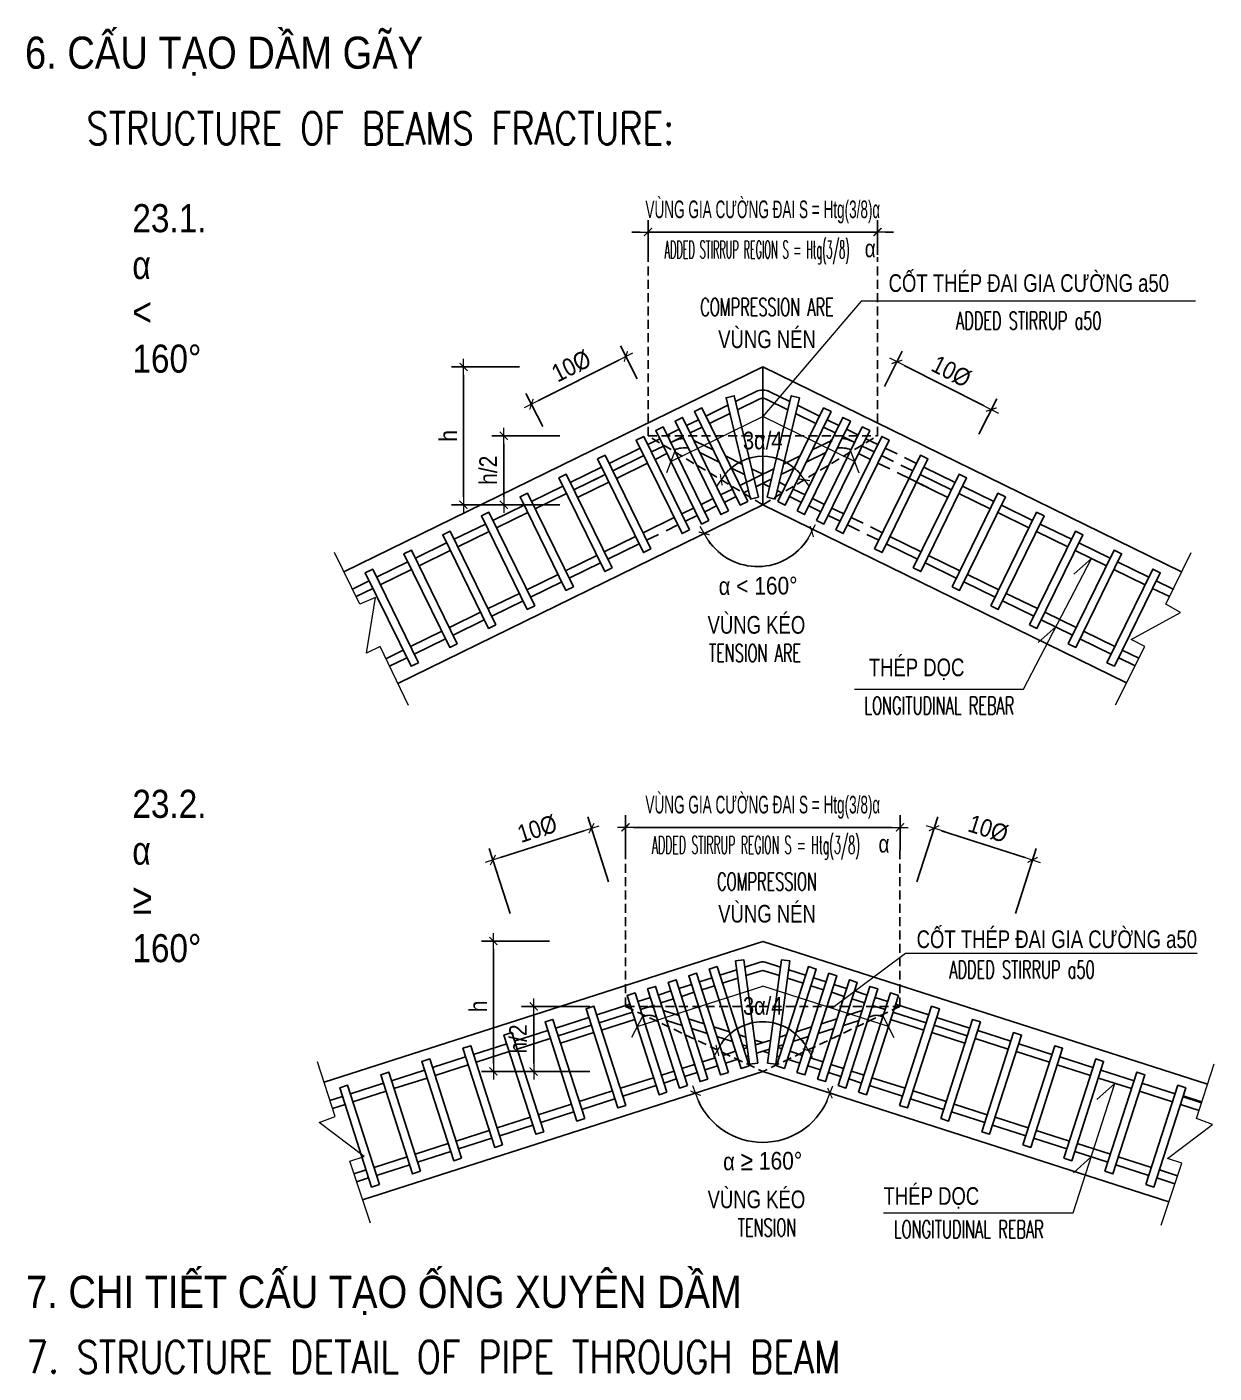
# Model space of a CAD drawing. Header units: millimetres. Extents: x 408913 to 1237273, y -191467 to -86666.
# Drawn here: x 682887 to 697681, y -164599 to -147820 of the extents above; entities that cross this region are included whole.
import ezdxf
from ezdxf.enums import TextEntityAlignment as Align

# ---------------------------------------------------------------- set-up
doc = ezdxf.new("R2010")
doc.units = ezdxf.units.MM
doc.header["$LTSCALE"] = 35
doc.header["$PDMODE"] = 3
doc.linetypes.add('CENTER', pattern=[2, 1.25, -0.25, 0.25, -0.25])
doc.linetypes.add('HIDDEN', pattern=[9.525, 6.35, -3.175])
for name, color, linetype, lineweight in [('02DIM', 1, 'Continuous', 18), ('03BORDER', 3, 'Continuous', 25), ('05STEEL', 2, 'Continuous', 40), ('14PATH', 1, 'Continuous', 15), ('NDC_S_DIM', 1, 'Continuous', 9), ('NDC_S_ENG TEXT', 2, 'Continuous', 9), ('NDC_S_VN TEXT', 7, 'Continuous', 9)]:
    doc.layers.add(name, color=color, linetype=linetype, lineweight=lineweight)
for name, color, linetype in [('CEN', 1, 'CENTER'), ('DIM', 1, 'Continuous'), ('STEEL', 4, 'Continuous')]:
    doc.layers.add(name, color=color, linetype=linetype)
doc.styles.add('MtXpl_Symbol', font='symbol.ttf', dxfattribs={"width": 0.8})
doc.styles.add('NDC_ARIAL', font='arial.ttf', dxfattribs={"width": 0.85})
doc.styles.add('NDC_ROMANS', font='romans.shx', dxfattribs={"width": 0.8})
doc.dimstyles.new('NDC_1-100', dxfattribs={"dimscale": 100, "dimtxt": 2.2, "dimasz": 1, "dimexe": 1.5, "dimexo": 2, "dimgap": 0.8, "dimtad": 1, "dimdec": 0, "dimdsep": 46, "dimtxsty": 'NDC_ARIAL', "dimblk": 'DIMMARK', "dimcen": 49999.938995, "dimdle": 1.5, "dimclrd": 1, "dimclre": 1, "dimclrt": 3, "dimadec": 0, "dimazin": 0, "dimtfac": 1, "dimtdec": 0, "dimtix": 1, "dimtmove": 2, "dimatfit": 3, "dimfxl": 1, "dimarcsym": 0})

# ---------------------------------------------------------------- blocks, each defined once
blk = doc.blocks.new('DIMMARK')
at = {"layer": 'NDC_S_DIM', "color": 1}
blk.add_line((-1.5, 0), (1, 0), dxfattribs=at)
at = {"layer": 'NDC_S_DIM', "color": 2, "const_width": 0.15}
blk.add_lwpolyline([(-0.5, -0.5), (0.5, 0.5)], dxfattribs=at)
blk = doc.blocks.new('*D298')
at = {"layer": 'DEFPOINTS', "color": 0, "ltscale": 30, "transparency": 16777216}
for p in [(692056, -160845, 0), (692056, -160845, 0), (690428, -161362, 0), (693596, -161334, 0), (692416, -161647, 0)]:
    blk.add_point(p, dxfattribs=at)
at = {"layer": 'DIM', "color": 1, "lineweight": -2, "ltscale": 30, "transparency": 16777216}
blk.add_arc((692056, -160845, 0), 879, 204.1478, 335.863, dxfattribs=at)
at = {"layer": 'DIM', "color": 1, "lineweight": -2, "ltscale": 30, "transparency": 16777216, "xscale": 100, "yscale": 100, "zscale": 100}
for p, rotation in [((691219, -161111, 0), 110.8870210166697), ((692894, -161111, 0), 69.12373175516613)]:
    blk.add_blockref('DIMMARK', p, dxfattribs=dict(at, rotation=rotation))
at = {"layer": 'DIM', "color": 3, "ltscale": 30, "transparency": 16777216, "insert": (692056, -161954, 0), "char_height": 220, "attachment_point": 5, "rotation": 0.0032, "style": 'NDC_ARIAL'}
blk.add_mtext('{\\fSymbol|b0|i0|c2|p18;a} {\\H1.083x;≥\\A1;\\H0.9234x; 160%%D}', dxfattribs=at)
blk = doc.blocks.new('*D299')
at = {"layer": 'DEFPOINTS', "color": 0, "ltscale": 30, "transparency": 16777216}
for p in [(691992, -153807, 0), (691992, -153807, 0), (692277, -154491, 0), (693497, -154481, 0), (690428, -154573, 0)]:
    blk.add_point(p, dxfattribs=at)
at = {"layer": 'DIM', "color": 1, "lineweight": -2, "ltscale": 30, "transparency": 16777216}
blk.add_arc((691992, -153807, 0), 740, 213.8366, 328.1334, dxfattribs=at)
at = {"layer": 'DIM', "color": 1, "lineweight": -2, "ltscale": 30, "transparency": 16777216, "xscale": 100, "yscale": 100, "zscale": 100}
for p, rotation in [((691327, -154133, 0), 119.9634837107207), ((692668, -154110, 0), 62.00650211245343)]:
    blk.add_blockref('DIMMARK', p, dxfattribs=dict(at, rotation=rotation))
at = {"layer": 'DIM', "color": 3, "ltscale": 30, "transparency": 16777216, "insert": (691999, -154788, 0), "char_height": 220, "attachment_point": 5, "rotation": 0.441, "style": 'NDC_ARIAL'}
blk.add_mtext('{\\fSymbol|b0|i0|c2|p18;a} < 160%%D', dxfattribs=at)
blk = doc.blocks.new('*D325')
at = {"layer": 'DEFPOINTS', "color": 0, "ltscale": 30, "transparency": 16777216}
for p in [(689174, -152523, 0), (690581, -152385, 0), (689405, -152980, 0)]:
    blk.add_point(p, dxfattribs=at)
at = {"layer": 'DIM', "color": 1, "lineweight": -2, "ltscale": 30, "transparency": 16777216}
for p, q in [((690491, -152207, 0), (690283, -151794, 0)), ((690261, -151973, 0), (689263, -152478, 0)), ((689315, -152802, 0), (689106, -152389, 0))]:
    blk.add_line(p, q, dxfattribs=at)
at = {"layer": 'DIM', "color": 1, "lineweight": -2, "ltscale": 30, "transparency": 16777216, "xscale": 100, "yscale": 100, "zscale": 100}
for p, rotation in [((690350, -151928, 0), 26.82069354884324), ((689174, -152523, 0), 206.8206935488432)]:
    blk.add_blockref('DIMMARK', p, dxfattribs=dict(at, rotation=rotation))
at = {"layer": 'DIM', "color": 3, "ltscale": 30, "transparency": 16777216, "insert": (689672, -152049, 0), "char_height": 220, "attachment_point": 5, "rotation": 26.8207, "style": 'NDC_ARIAL'}
blk.add_mtext('10%%C', dxfattribs=at)
blk = doc.blocks.new('*D326')
at = {"layer": 'DEFPOINTS', "color": 0, "ltscale": 30, "transparency": 16777216}
for p in [(693483, -152482, 0), (694905, -152590, 0), (694659, -153077, 0)]:
    blk.add_point(p, dxfattribs=at)
at = {"layer": 'DIM', "color": 1, "lineweight": -2, "ltscale": 30, "transparency": 16777216}
for p, q in [((693573, -152304, 0), (693796, -151862, 0)), ((693818, -152041, 0), (694816, -152545, 0)), ((694749, -152898, 0), (694973, -152456, 0))]:
    blk.add_line(p, q, dxfattribs=at)
at = {"layer": 'DIM', "color": 1, "lineweight": -2, "ltscale": 30, "transparency": 16777216, "xscale": 100, "yscale": 100, "zscale": 100}
for p, rotation in [((693729, -151995, 0), 153.1793064511568), ((694905, -152590, 0), 333.1793064511568)]:
    blk.add_blockref('DIMMARK', p, dxfattribs=dict(at, rotation=rotation))
at = {"layer": 'DIM', "color": 3, "ltscale": 30, "transparency": 16777216, "insert": (694406, -152116, 0), "char_height": 220, "attachment_point": 5, "rotation": 333.1793, "style": 'NDC_ARIAL'}
blk.add_mtext('10%%C', dxfattribs=at)
blk = doc.blocks.new('*D327')
at = {"layer": 'DEFPOINTS', "color": 0, "ltscale": 30, "transparency": 16777216}
for p in [(693767, -157797), (690346, -158283, 0), (693767, -158283, 0)]:
    blk.add_point(p, dxfattribs=at)
at = {"layer": 'DIM', "color": 1, "lineweight": -2, "ltscale": 30, "transparency": 16777216}
for p, q in [((690346, -158083), (690346, -157647)), ((693767, -158083), (693767, -157647)), ((690446, -157797), (693667, -157797))]:
    blk.add_line(p, q, dxfattribs=at)
at = {"layer": 'DIM', "color": 1, "lineweight": -2, "ltscale": 30, "transparency": 16777216, "xscale": 100, "yscale": 100, "zscale": 100, "rotation": 180}
blk.add_blockref('DIMMARK', (690346, -157797), dxfattribs=at)
at = {"layer": 'DIM', "color": 1, "lineweight": -2, "ltscale": 30, "transparency": 16777216, "xscale": 100, "yscale": 100, "zscale": 100}
blk.add_blockref('DIMMARK', (693767, -157797), dxfattribs=at)
at = {"layer": 'DIM', "color": 3, "ltscale": 30, "transparency": 16777216, "insert": (692056, -157547), "char_height": 220, "attachment_point": 5, "style": 'NDC_ARIAL'}
blk.add_mtext('{\\W0.55;VÙNG GIA CƯỜNG ĐAI S = Htg(3/8)\\fSymbol|b0|i0|c2|p18;a}', dxfattribs=at)
blk = doc.blocks.new('*D328')
at = {"layer": 'DEFPOINTS', "color": 0, "ltscale": 30, "transparency": 16777216}
for p in [(689202, -160029), (690369, -160029, 0), (690369, -160841, 0)]:
    blk.add_point(p, dxfattribs=at)
at = {"layer": 'NDC_S_DIM', "color": 1, "lineweight": -2, "ltscale": 30, "transparency": 16777216}
for p, q in [((689902, -160029), (689052, -160029)), ((689202, -160741), (689202, -160129)), ((689902, -160841), (689052, -160841))]:
    blk.add_line(p, q, dxfattribs=at)
at = {"layer": 'NDC_S_DIM', "color": 1, "lineweight": -2, "ltscale": 30, "transparency": 16777216, "xscale": 100, "yscale": 100, "zscale": 100}
for p, rotation in [((689202, -160029), 90), ((689202, -160841), 270)]:
    blk.add_blockref('DIMMARK', p, dxfattribs=dict(at, rotation=rotation))
at = {"layer": 'NDC_S_DIM', "color": 3, "ltscale": 30, "transparency": 16777216, "insert": (689008, -160435), "char_height": 220, "attachment_point": 5, "rotation": 90, "style": 'NDC_ARIAL'}
blk.add_mtext('h/2', dxfattribs=at)
blk = doc.blocks.new('*D329')
at = {"layer": 'DEFPOINTS', "color": 0, "ltscale": 30, "transparency": 16777216}
for p in [(689720, -159216), (688700, -160841), (689720, -160841)]:
    blk.add_point(p, dxfattribs=at)
at = {"layer": 'NDC_S_DIM', "color": 1, "lineweight": -2, "ltscale": 30, "transparency": 16777216}
for p, q in [((689400, -159216), (688550, -159216)), ((688700, -159316), (688700, -160741)), ((689400, -160841), (688550, -160841))]:
    blk.add_line(p, q, dxfattribs=at)
at = {"layer": 'NDC_S_DIM', "color": 1, "lineweight": -2, "ltscale": 30, "transparency": 16777216, "xscale": 100, "yscale": 100, "zscale": 100}
for p, rotation in [((688700, -159216), 90), ((688700, -160841), 270)]:
    blk.add_blockref('DIMMARK', p, dxfattribs=dict(at, rotation=rotation))
at = {"layer": 'NDC_S_DIM', "color": 3, "ltscale": 30, "transparency": 16777216, "insert": (688510, -160029), "char_height": 220, "attachment_point": 5, "rotation": 90, "style": 'NDC_ARIAL'}
blk.add_mtext('h', dxfattribs=at)
blk = doc.blocks.new('*D330')
at = {"layer": 'DEFPOINTS', "color": 0, "ltscale": 30, "transparency": 16777216}
for p in [(690326, -160025, 0), (693773, -160032, 0), (692286, -160263), (692056, -160845, 0), (692056, -160845, 0)]:
    blk.add_point(p, dxfattribs=at)
at = {"layer": 'NDC_S_DIM', "color": 1, "lineweight": -2, "ltscale": 30, "transparency": 16777216}
blk.add_arc((692056, -160845), 625, 34.5147, 145.4853, dxfattribs=at)
at = {"layer": 'NDC_S_DIM', "color": 1, "lineweight": -2, "ltscale": 30, "transparency": 16777216, "xscale": 100, "yscale": 100, "zscale": 100}
for p, rotation in [((691491, -160577), 240.0705797982757), ((692622, -160577), 299.9294202017268)]:
    blk.add_blockref('DIMMARK', p, dxfattribs=dict(at, rotation=rotation))
at = {"layer": 'NDC_S_DIM', "color": 3, "ltscale": 30, "transparency": 16777216, "insert": (692056, -160024), "char_height": 220, "attachment_point": 5, "style": 'NDC_ARIAL'}
blk.add_mtext('{\\fSymbol|b0|i0|c2|p18;3a/4}', dxfattribs=at)
blk = doc.blocks.new('*D331')
at = {"layer": 'DEFPOINTS', "color": 0, "ltscale": 30, "transparency": 16777216}
for p in [(689922, -157808), (690637, -160034, 0), (689409, -160428, 0)]:
    blk.add_point(p, dxfattribs=at)
at = {"layer": 'NDC_S_DIM', "color": 1, "lineweight": -2, "ltscale": 30, "transparency": 16777216}
for p, q in [((690136, -158475), (689876, -157666)), ((688789, -158172), (689827, -157839)), ((688908, -158869), (688648, -158060))]:
    blk.add_line(p, q, dxfattribs=at)
at = {"layer": 'NDC_S_DIM', "color": 1, "lineweight": -2, "ltscale": 30, "transparency": 16777216, "xscale": 100, "yscale": 100, "zscale": 100}
for p, rotation in [((689922, -157808), 17.81142139904041), ((688694, -158203), 197.8114213990404)]:
    blk.add_blockref('DIMMARK', p, dxfattribs=dict(at, rotation=rotation))
at = {"layer": 'NDC_S_DIM', "color": 3, "ltscale": 30, "transparency": 16777216, "insert": (689247, -157817), "char_height": 220, "attachment_point": 5, "rotation": 17.8114, "style": 'NDC_ARIAL'}
blk.add_mtext('10%%C', dxfattribs=at)
blk = doc.blocks.new('*D332')
at = {"layer": 'DEFPOINTS', "color": 0, "ltscale": 30, "transparency": 16777216}
for p in [(694191, -157808), (693476, -160034, 0), (694704, -160428, 0)]:
    blk.add_point(p, dxfattribs=at)
at = {"layer": 'NDC_S_DIM', "color": 1, "lineweight": -2, "ltscale": 30, "transparency": 16777216}
for p, q in [((693977, -158475), (694237, -157666)), ((695323, -158172), (694286, -157839)), ((695205, -158869), (695465, -158060))]:
    blk.add_line(p, q, dxfattribs=at)
at = {"layer": 'NDC_S_DIM', "color": 1, "lineweight": -2, "ltscale": 30, "transparency": 16777216, "xscale": 100, "yscale": 100, "zscale": 100}
for p, rotation in [((694191, -157808), 162.1885786009532), ((695419, -158203), 342.1885786009533)]:
    blk.add_blockref('DIMMARK', p, dxfattribs=dict(at, rotation=rotation))
at = {"layer": 'NDC_S_DIM', "color": 3, "ltscale": 30, "transparency": 16777216, "insert": (694866, -157817), "char_height": 220, "attachment_point": 5, "rotation": 342.1886, "style": 'NDC_ARIAL'}
blk.add_mtext('10%%C', dxfattribs=at)
blk = doc.blocks.new('*D333')
at = {"layer": 'DEFPOINTS', "color": 0, "ltscale": 30, "transparency": 16777216}
for p in [(693486, -150377), (690627, -150863), (693486, -150863)]:
    blk.add_point(p, dxfattribs=at)
at = {"layer": 'DIM', "color": 1, "lineweight": -2, "ltscale": 30, "transparency": 16777216}
for p, q in [((690627, -150663), (690627, -150227)), ((693486, -150663), (693486, -150227)), ((690527, -150377), (690427, -150377)), ((690627, -150377), (693486, -150377)), ((693586, -150377), (693686, -150377))]:
    blk.add_line(p, q, dxfattribs=at)
at = {"layer": 'DIM', "color": 1, "lineweight": -2, "ltscale": 30, "transparency": 16777216, "xscale": 100, "yscale": 100, "zscale": 100}
blk.add_blockref('DIMMARK', (690627, -150377), dxfattribs=at)
at = {"layer": 'DIM', "color": 1, "lineweight": -2, "ltscale": 30, "transparency": 16777216, "xscale": 100, "yscale": 100, "zscale": 100, "rotation": 180}
blk.add_blockref('DIMMARK', (693486, -150377), dxfattribs=at)
at = {"layer": 'DIM', "color": 3, "ltscale": 30, "transparency": 16777216, "insert": (692056, -150127), "char_height": 220, "attachment_point": 5, "style": 'NDC_ARIAL'}
blk.add_mtext('{\\W0.55;VÙNG GIA CƯỜNG ĐAI S = Htg(3/8)\\fSymbol|b0|i0|c2|p18;a}', dxfattribs=at)
blk = doc.blocks.new('*D334')
at = {"layer": 'DEFPOINTS', "color": 0, "ltscale": 30, "transparency": 16777216}
for p in [(690627, -152917, 0), (693486, -152917, 0), (692260, -153207), (692056, -153776, 0), (692056, -153776, 0)]:
    blk.add_point(p, dxfattribs=at)
at = {"layer": 'NDC_S_DIM', "color": 1, "lineweight": -2, "ltscale": 30, "transparency": 16777216}
blk.add_arc((692056, -153776), 604, 40.5008, 139.4992, dxfattribs=at)
at = {"layer": 'NDC_S_DIM', "color": 1, "lineweight": -2, "ltscale": 30, "transparency": 16777216, "xscale": 100, "yscale": 100, "zscale": 100}
for p, rotation in [((691539, -153465), 234.2509162399496), ((692574, -153465), 305.749083760042)]:
    blk.add_blockref('DIMMARK', p, dxfattribs=dict(at, rotation=rotation))
at = {"layer": 'NDC_S_DIM', "color": 3, "ltscale": 30, "transparency": 16777216, "insert": (692056, -152977), "char_height": 220, "attachment_point": 5, "style": 'NDC_ARIAL'}
blk.add_mtext('{\\fSymbol|b0|i0|c2|p18;3a/4}', dxfattribs=at)
blk = doc.blocks.new('*D300')
at = {"layer": 'DEFPOINTS', "color": 0, "ltscale": 30, "transparency": 16777216}
for p in [(688829, -152917), (689996, -152917, 0), (692056, -153776, 0)]:
    blk.add_point(p, dxfattribs=at)
at = {"layer": 'NDC_S_DIM', "color": 1, "lineweight": -2, "ltscale": 30, "transparency": 16777216}
for p, q in [((689529, -152917), (688679, -152917)), ((688829, -153676), (688829, -153017)), ((689529, -153776), (688679, -153776))]:
    blk.add_line(p, q, dxfattribs=at)
at = {"layer": 'NDC_S_DIM', "color": 1, "lineweight": -2, "ltscale": 30, "transparency": 16777216, "xscale": 100, "yscale": 100, "zscale": 100}
for p, rotation in [((688829, -152917), 90), ((688829, -153776), 270)]:
    blk.add_blockref('DIMMARK', p, dxfattribs=dict(at, rotation=rotation))
at = {"layer": 'NDC_S_DIM', "color": 3, "ltscale": 30, "transparency": 16777216, "insert": (688636, -153346), "char_height": 220, "attachment_point": 5, "rotation": 90, "style": 'NDC_ARIAL'}
blk.add_mtext('h/2', dxfattribs=at)
blk = doc.blocks.new('*D301')
at = {"layer": 'DEFPOINTS', "color": 0, "ltscale": 30, "transparency": 16777216}
for p in [(692056, -152058, 0), (688327, -153776), (689529, -153776)]:
    blk.add_point(p, dxfattribs=at)
at = {"layer": 'NDC_S_DIM', "color": 1, "lineweight": -2, "ltscale": 30, "transparency": 16777216}
for p, q in [((689027, -152058), (688177, -152058)), ((688327, -152158), (688327, -153676)), ((689027, -153776), (688177, -153776))]:
    blk.add_line(p, q, dxfattribs=at)
at = {"layer": 'NDC_S_DIM', "color": 1, "lineweight": -2, "ltscale": 30, "transparency": 16777216, "xscale": 100, "yscale": 100, "zscale": 100}
for p, rotation in [((688327, -152058), 90), ((688327, -153776), 270)]:
    blk.add_blockref('DIMMARK', p, dxfattribs=dict(at, rotation=rotation))
at = {"layer": 'NDC_S_DIM', "color": 3, "ltscale": 30, "transparency": 16777216, "insert": (688137, -152917), "char_height": 220, "attachment_point": 5, "rotation": 90, "style": 'NDC_ARIAL'}
blk.add_mtext('h', dxfattribs=at)

msp = doc.modelspace()

# ---------------------------------------------------------------- linework, layer by layer
at = {"layer": '02DIM', "elevation": 0}
for points in [[(687640.2, -156280.2), (687288.7, -155544.5), (687117.7, -155626.2), (687228.7, -154932.3), (687034, -155015.7), (686719.2, -154372.9)], [(696451.5, -156269.9), (696817.2, -155541.2), (696647.8, -155456.2), (697264, -155118.4), (697078.8, -155015.7), (697393.5, -154372.9)], [(687166.2, -162732.7), (686909.3, -161959), (687089.2, -161899.2), (686528.1, -161476.2), (686726.1, -161401.2), (686507.2, -160719.9)], [(697021.9, -162756.9), (697278.8, -161983.2), (697098.9, -161923.4), (697660, -161500.4), (697462, -161425.4), (697680.9, -160744.1)]]:
    msp.add_lwpolyline(points, dxfattribs=at)
at = {"layer": '03BORDER'}
for p, q in [((686837.2, -154613.8, 0), (692056.4, -152058.1, 0)), ((697275.6, -154613.8, 0), (692056.4, -152058.1, 0)), ((687507.8, -156003.1, 0), (692056.4, -153775.7, 0)), ((696589.3, -155995.4, 0), (692056.4, -153775.7, 0)), ((686589.3, -160975.3, 0), (692056.4, -159218.8, 0)), ((697598.8, -160999.5, 0), (692056.4, -159218.8, 0)), ((687069.5, -162441.3, 0), (692056.4, -160839, 0)), ((697118.6, -162465.5, 0), (692056.4, -160839, 0))]:
    msp.add_line(p, q, dxfattribs=at)
at = {"layer": '05STEEL'}
msp.add_line((697525.9, -161226.4, 0), (697293.7, -161151.8, 0), dxfattribs=at)
msp.add_arc((693032.8, -153253.6, 0), 302.4, 112.90073, 116.09033, dxfattribs=at)
at = {"layer": '14PATH'}
for p, q in [((690910.2, -153236.9, 0), (692056.4, -152675.6, 0)), ((693201.6, -153236.4, 0), (692056.4, -152675.6, 0)), ((690964.5, -153094.2, 0), (690856.9, -153376.8, 0)), ((693147.8, -153095.1, 0), (693255.4, -153377.7, 0)), ((695304.6, -156074, 0), (696153.9, -154445.2, 0)), ((690490.9, -160281.3), (692056.4, -159778.3, 0)), ((693621.9, -160281.3), (692056.4, -159778.3, 0)), ((690560.4, -160147), (690421.4, -160415.6)), ((693552.4, -160147), (693691.4, -160415.6)), ((695926.8, -162601.7, 0), (696445.3, -160987.9, 0))]:
    msp.add_line(p, q, dxfattribs=at)
at = {"layer": '14PATH', "linetype": 'ByBlock'}
for p, q in [((696156.4, -154440.5, 0), (695933, -154640.5, 0)), ((695711.3, -155294.1, 0), (695487.9, -155494.1, 0)), ((693200.6, -156074, 0), (695304.6, -156074, 0)), ((696445.3, -160987.9, 0), (696221.9, -161187.9, 0)), ((696150.9, -161904.1, 0), (695927.5, -162104.1, 0)), ((693560.6, -162601.7, 0), (695926.8, -162601.7, 0))]:
    msp.add_line(p, q, dxfattribs=at)
at = {"layer": '14PATH', "linetype": 'ByBlock', "elevation": 0}
for points in [[(697451, -151238.1), (693284.6, -151238.1), (692056.4, -152675.6)], [(697469, -159369.1), (693835.6, -159369.1), (692919.3, -160055.5)]]:
    msp.add_lwpolyline(points, dxfattribs=at)
at = {"layer": 'CEN', "linetype": 'HIDDEN', "ltscale": 0.5}
for p, q in [((690626.9, -152916.9, 0), (690626.9, -150666.9, 0)), ((693485.9, -152916.9, 0), (693485.9, -150691.4, 0)), ((692056.4, -153775.7, 0), (690626.9, -152916.9, 0)), ((690626.9, -152916.9, 0), (693485.9, -152916.9, 0)), ((692056.4, -153775.7, 0), (693485.9, -152916.9, 0)), ((690345.9, -160028.9), (690345.9, -158087, 0)), ((693766.8, -160028.9), (693766.8, -158087, 0)), ((690345.9, -160028.9, 0), (692056.4, -160839, 0)), ((690345.9, -160028.9), (693766.8, -160028.9)), ((693766.8, -160028.9, 0), (692056.4, -160839, 0))]:
    msp.add_line(p, q, dxfattribs=at)
at = {"layer": 'DEFPOINTS', "ltscale": 30}
msp.add_line((692056.4, -152058.1, 0), (692056.4, -153775.7, 0), dxfattribs=at)
at = {"layer": 'STEEL'}
for p, q in [((691717.8, -152489.3, 0), (691967.7, -152366.9, 0)), ((691742.5, -152592.5, 0), (692012.4, -152460.3, 0)), ((692370.3, -152592.5, 0), (692100.4, -152460.3, 0)), ((692394.9, -152489.3, 0), (692145.1, -152367, 0)), ((691347.7, -152670.6, 0), (691622.6, -152535.9, 0)), ((691393.2, -152763.5, 0), (691647.3, -152639.1, 0)), ((692719.6, -152763.5, 0), (692465.5, -152639.1, 0)), ((692765.1, -152670.6, 0), (692490.2, -152535.9, 0)), ((690865, -152906.9, 0), (691013.4, -152834.2, 0)), ((691106.4, -152788.7, 0), (691254.8, -152716.1, 0)), ((691151.9, -152881.7, 0), (691300.3, -152809, 0)), ((692960.9, -152881.7, 0), (692812.5, -152809, 0)), ((693006.4, -152788.7, 0), (692858, -152716.1, 0)), ((693247.7, -152906.9, 0), (693099.3, -152834.2, 0)), ((690623.7, -153025.1, 0), (690772.1, -152952.4, 0)), ((690910.5, -152999.9, 0), (691058.9, -152927.2, 0)), ((690910.5, -152999.9, 0), (690946.9, -152982, 0)), ((691439.3, -153092.9, 0), (691212.9, -152982, 0)), ((692673.5, -153092.9, 0), (692915.5, -152974.4, 0)), ((693202.2, -152999.9, 0), (693053.8, -152927.2, 0)), ((693489.1, -153025.1, 0), (693340.7, -152952.4, 0)), ((690141, -153261.5, 0), (690530.8, -153070.6, 0)), ((690186.5, -153354.4, 0), (690576.3, -153163.5, 0)), ((690669.2, -153118, 0), (690817.6, -153045.4, 0)), ((690669.2, -153118, 0), (690817.6, -153045.4, 0)), ((690714.7, -153211, 0), (690863.1, -153138.3, 0)), ((691513.5, -153244.4, 0), (691271.5, -153125.9, 0)), ((691797.7, -153268.4, 0), (691590.9, -153167.1, 0)), ((692315.1, -153268.4, 0), (692521.9, -153167.1, 0)), ((692599.3, -153244.4, 0), (692841.3, -153125.9, 0)), ((693398.1, -153211, 0), (693249.7, -153138.3, 0)), ((693443.6, -153118, 0), (693295.2, -153045.4, 0)), ((693443.6, -153118, 0), (693295.2, -153045.4, 0)), ((693684.9, -153236.2, 0), (693536.5, -153163.5, 0)), ((693684.9, -153236.2, 0), (693536.5, -153163.5, 0)), ((693684.9, -153236.2, 0), (693536.5, -153163.5, 0)), ((693730.4, -153143.3, 0), (693582, -153070.6, 0)), ((693971.8, -153261.5, 0), (693823.4, -153188.8, 0)), ((689658.3, -153497.8, 0), (690048.1, -153307, 0)), ((690186.5, -153354.4, 0), (690334.9, -153281.7, 0)), ((690232, -153447.3, 0), (690621.8, -153256.5, 0)), ((691828.8, -153398.9, 0), (691665.1, -153318.7, 0)), ((691770.9, -153534.8, 0), (692194.6, -153327.4, 0)), ((692056.4, -153395.1, 0), (691918.2, -153327.4, 0)), ((692283.9, -153398.9, 0), (692447.7, -153318.7, 0)), ((693639.4, -153329.1, 0), (693491, -153256.5, 0)), ((693926.2, -153354.4, 0), (693777.8, -153281.7, 0)), ((694454.4, -153497.8, 0), (694064.7, -153307, 0)), ((689703.8, -153590.8, 0), (690093.6, -153399.9, 0)), ((689749.4, -153683.7, 0), (690139.1, -153492.8, 0)), ((689944.5, -153472.9, 0), (690093.6, -153399.9, 0)), ((691971.8, -153551.7, 0), (692163.4, -153457.9, 0)), ((692141, -153551.7, 0), (692056.4, -153510.3, 0)), ((692341.8, -153534.8, 0), (692260.9, -153495.2, 0)), ((694122.1, -153565.5, 0), (693732.3, -153374.7, 0)), ((694363.4, -153683.7, 0), (693973.7, -153492.8, 0)), ((694408.9, -153590.8, 0), (694019.2, -153399.9, 0)), ((689175.7, -153734.2, 0), (689565.4, -153543.3, 0)), ((689221.2, -153827.1, 0), (689610.9, -153636.3, 0)), ((691529.6, -153653, 0), (691678, -153580.3, 0)), ((691575.1, -153746, 0), (691723.5, -153673.3, 0)), ((691816.5, -153627.8, 0), (691876.5, -153598.4, 0)), ((692296.3, -153627.8, 0), (692236.2, -153598.4, 0)), ((692537.7, -153746, 0), (692389.3, -153673.3, 0)), ((692583.2, -153653, 0), (692434.8, -153580.3, 0)), ((694891.6, -153827.1, 0), (694501.9, -153636.3, 0)), ((694937.1, -153734.2, 0), (694547.4, -153543.3, 0)), ((688693, -153970.5, 0), (689082.7, -153779.7, 0)), ((691046.9, -153889.4, 0), (691195.3, -153816.7, 0)), ((691288.3, -153771.2, 0), (691436.7, -153698.5, 0)), ((691333.8, -153864.1, 0), (691482.2, -153791.5, 0)), ((692779, -153864.1, 0), (692630.6, -153791.5, 0)), ((692824.5, -153771.2, 0), (692676.1, -153698.5, 0)), ((693065.9, -153889.4, 0), (692917.4, -153816.7, 0)), ((695419.8, -153970.5, 0), (695030, -153779.7, 0)), ((688210.3, -154206.9, 0), (688600, -154016, 0)), ((688738.5, -154063.5, 0), (689128.2, -153872.6, 0)), ((690564.2, -154125.7, 0), (690954, -153934.9, 0)), ((690851.1, -154100.5, 0), (690999.5, -154027.8, 0)), ((691092.4, -153982.3, 0), (691240.8, -153909.6, 0)), ((693020.3, -153982.3, 0), (692871.9, -153909.6, 0)), ((693261.7, -154100.5, 0), (693113.3, -154027.8, 0)), ((693307.2, -154007.6, 0), (693158.8, -153934.9, 0)), ((695374.3, -154063.5, 0), (694984.5, -153872.6, 0)), ((695902.5, -154206.9, 0), (695512.7, -154016, 0)), ((688255.8, -154299.8, 0), (688645.6, -154109, 0)), ((690081.6, -154362.1, 0), (690471.3, -154171.3, 0)), ((690609.8, -154218.7, 0), (690758.2, -154146, 0)), ((693503, -154218.7, 0), (693354.6, -154146, 0)), ((693548.5, -154125.7, 0), (693400.1, -154053.1, 0)), ((694031.2, -154362.1, 0), (693641.5, -154171.3, 0)), ((695857, -154299.8, 0), (695467.2, -154109, 0)), ((687727.6, -154443.3, 0), (688117.4, -154252.4, 0)), ((687773.1, -154536.2, 0), (688162.9, -154345.3, 0)), ((690127.1, -154455, 0), (690516.8, -154264.2, 0)), ((693985.7, -154455, 0), (693596, -154264.2, 0)), ((696339.6, -154536.2, 0), (695949.9, -154345.3, 0)), ((696385.1, -154443.3, 0), (695995.4, -154252.4, 0)), ((687244.9, -154679.6, 0), (687634.7, -154488.8, 0)), ((689598.9, -154598.5, 0), (689988.6, -154407.6, 0)), ((689644.4, -154691.4, 0), (690034.1, -154500.5, 0)), ((694468.4, -154691.4, 0), (694078.6, -154500.5, 0)), ((694513.9, -154598.5, 0), (694124.1, -154407.6, 0)), ((696867.8, -154679.6, 0), (696478.1, -154488.8, 0)), ((687290.5, -154772.6, 0), (687680.2, -154581.7, 0)), ((689116.2, -154834.8, 0), (689506, -154644, 0)), ((694996.6, -154834.8, 0), (694606.8, -154644, 0)), ((696822.3, -154772.6, 0), (696432.6, -154581.7, 0)), ((686942.1, -154827.9, 0), (687152, -154725.1, 0)), ((686987.6, -154920.9, 0), (687197.5, -154818.1, 0)), ((689161.7, -154927.8, 0), (689551.5, -154736.9, 0)), ((694951.1, -154927.8, 0), (694561.3, -154736.9, 0)), ((697125.2, -154920.9, 0), (696915.3, -154818.1, 0)), ((697170.7, -154827.9, 0), (696960.8, -154725.1, 0)), ((688633.5, -155071.2, 0), (689023.3, -154880.3, 0)), ((688679, -155164.1, 0), (689068.8, -154973.3, 0)), ((695433.7, -155164.1, 0), (695044, -154973.3, 0)), ((695479.2, -155071.2, 0), (695089.5, -154880.3, 0)), ((688150.9, -155307.5, 0), (688540.6, -155116.7, 0)), ((695961.9, -155307.5, 0), (695572.2, -155116.7, 0)), ((687668.2, -155543.9, 0), (688057.9, -155353.1, 0)), ((688196.4, -155400.5, 0), (688586.1, -155209.6, 0)), ((695916.4, -155400.5, 0), (695526.7, -155209.6, 0)), ((696444.6, -155543.9, 0), (696054.9, -155353.1, 0)), ((687713.7, -155636.8, 0), (688103.4, -155446, 0)), ((696399.1, -155636.8, 0), (696009.3, -155446, 0)), ((687360.4, -155694.6, 0), (687575.2, -155589.4, 0)), ((687405, -155788, 0), (687620.7, -155682.4, 0)), ((696696.2, -155782.3, 0), (696492, -155682.4, 0)), ((696742.6, -155689.8, 0), (696537.5, -155589.4, 0)), ((691833.2, -159540.9, 0), (692025.8, -159479, 0)), ((692279.6, -159540.9, 0), (692087, -159479, 0)), ((691266.9, -159722.8, 0), (691424.2, -159672.3, 0)), ((691522.7, -159640.6, 0), (691733.2, -159573, 0)), ((691554.4, -159739.1, 0), (691747.3, -159677.2, 0)), ((691847.4, -159645, 0), (692025.8, -159587.7, 0)), ((692265.4, -159645, 0), (692087, -159587.7, 0)), ((692558.4, -159739.1, 0), (692365.5, -159677.2, 0)), ((692590, -159640.6, 0), (692379.6, -159573, 0)), ((692845.9, -159722.8, 0), (692688.5, -159672.3, 0)), ((690755.2, -159887.2, 0), (690912.5, -159836.7, 0)), ((691011.1, -159805, 0), (691168.4, -159754.5, 0)), ((691042.7, -159903.5, 0), (691200, -159853, 0)), ((691298.6, -159821.3, 0), (691455.9, -159770.8, 0)), ((692814.2, -159821.3, 0), (692656.9, -159770.8, 0)), ((693070.1, -159903.5, 0), (692912.7, -159853, 0)), ((693101.7, -159805, 0), (692944.4, -159754.5, 0)), ((693357.5, -159887.2, 0), (693200.2, -159836.7, 0)), ((689987.7, -160133.8, 0), (690400.9, -160001.1, 0)), ((690499.4, -159969.4, 0), (690656.7, -159918.9, 0)), ((690531, -160067.9, 0), (690706, -160011.7, 0)), ((690696.6, -160043.1, 0), (690683.1, -160038.7, 0)), ((690786.9, -159985.7, 0), (690944.2, -159935.2, 0)), ((693325.9, -159985.7, 0), (693168.6, -159935.2, 0)), ((693416.2, -160043.1, 0), (693429.7, -160038.7, 0)), ((693581.7, -160067.9, 0), (693424.4, -160017.4, 0)), ((693613.4, -159969.4, 0), (693456.1, -159918.9, 0)), ((694125.1, -160133.8, 0), (693711.9, -160001.1, 0)), ((689476, -160298.2, 0), (689889.2, -160165.4, 0)), ((690019.4, -160232.3, 0), (690432.5, -160099.6, 0)), ((690462.2, -160191.9, 0), (690049, -160324.7, 0)), ((690611.3, -160144, 0), (690560.7, -160160.3, 0)), ((690735.6, -160164.3, 0), (690672.5, -160144, 0)), ((691011.4, -160144.2, 0), (690817.8, -160082, 0)), ((691050.3, -160265.4, 0), (690856.8, -160203.2, 0)), ((691326.1, -160245.3, 0), (691132.6, -160183.1, 0)), ((692786.7, -160245.3, 0), (692980.2, -160183.1, 0)), ((693062.5, -160265.4, 0), (693256, -160203.2, 0)), ((693101.4, -160144.2, 0), (693295, -160082, 0)), ((693377.2, -160164.3, 0), (693440.3, -160144, 0)), ((693501.5, -160144, 0), (693552.1, -160160.3, 0)), ((693650.6, -160191.9, 0), (694063.7, -160324.7, 0)), ((694093.4, -160232.3, 0), (693691.1, -160103.1, 0)), ((694636.8, -160298.2, 0), (694223.6, -160165.4, 0)), ((688964.3, -160462.6, 0), (689377.5, -160329.8, 0)), ((689507.7, -160396.7, 0), (689920.8, -160264, 0)), ((689507.7, -160396.7, 0), (689920.8, -160264, 0)), ((689950.5, -160356.3, 0), (689537.3, -160489.1, 0)), ((691365, -160366.5, 0), (691171.5, -160304.3, 0)), ((691640.8, -160346.4, 0), (691447.3, -160284.3, 0)), ((691679.8, -160467.6, 0), (691486.2, -160405.5, 0)), ((691847.2, -160412.8, 0), (691762, -160385.4, 0)), ((692265.5, -160412.8, 0), (692350.7, -160385.4, 0)), ((692433, -160467.6, 0), (692626.5, -160405.5, 0)), ((692471.9, -160346.4, 0), (692665.5, -160284.3, 0)), ((692747.7, -160366.5, 0), (692941.3, -160304.3, 0)), ((694162.3, -160356.3, 0), (694575.4, -160489.1, 0)), ((694605.1, -160396.7, 0), (694191.9, -160264, 0)), ((695148.4, -160462.6, 0), (694735.3, -160329.8, 0)), ((688452.7, -160627, 0), (688865.8, -160494.2, 0)), ((688996, -160561.1, 0), (689409.2, -160428.4, 0)), ((691862.7, -160526.4, 0), (691801, -160506.6, 0)), ((691817.1, -160556.8, 0), (691864.7, -160541.5, 0)), ((692056.4, -160480, 0), (691956.4, -160447.8, 0)), ((691964.8, -160509.4, 0), (692156.3, -160447.8, 0)), ((691978.9, -160613.5, 0), (692140.9, -160561.5, 0)), ((692295.7, -160556.8, 0), (692248, -160541.5, 0)), ((692250.1, -160526.4, 0), (692311.8, -160506.6, 0)), ((695116.8, -160561.1, 0), (694703.6, -160428.4, 0)), ((695660.1, -160627, 0), (695247, -160494.2, 0)), ((687941, -160791.4, 0), (688354.1, -160658.6, 0)), ((688484.3, -160725.5, 0), (688897.5, -160592.8, 0)), ((691305.4, -160721.2, 0), (691462.8, -160670.7, 0)), ((691561.3, -160639, 0), (691718.6, -160588.5, 0)), ((691592.9, -160737.5, 0), (691750.3, -160687, 0)), ((691848.8, -160655.3, 0), (691878.9, -160645.7, 0)), ((692133.8, -160613.5, 0), (692056.4, -160588.6, 0)), ((692264, -160655.3, 0), (692233.9, -160645.7, 0)), ((692519.8, -160737.5, 0), (692362.5, -160687, 0)), ((692551.5, -160639, 0), (692394.2, -160588.5, 0)), ((692807.3, -160721.2, 0), (692650, -160670.7, 0)), ((695628.5, -160725.5, 0), (695215.3, -160592.8, 0)), ((696171.8, -160791.4, 0), (695758.6, -160658.6, 0)), ((687429.3, -160955.8, 0), (687842.5, -160823, 0)), ((687972.6, -160889.9, 0), (688385.8, -160757.2, 0)), ((690793.8, -160885.6, 0), (690951.1, -160835.1, 0)), ((691049.6, -160803.4, 0), (691206.9, -160752.9, 0)), ((691081.2, -160901.9, 0), (691238.6, -160851.4, 0)), ((691337.1, -160819.7, 0), (691494.4, -160769.2, 0)), ((692775.7, -160819.7, 0), (692618.4, -160769.2, 0)), ((693031.5, -160901.9, 0), (692874.2, -160851.4, 0)), ((693063.2, -160803.4, 0), (692905.9, -160752.9, 0)), ((693319, -160885.6, 0), (693161.7, -160835.1, 0)), ((696140.1, -160889.9, 0), (695727, -160757.2, 0)), ((696683.5, -160955.8, 0), (696270.3, -160823, 0)), ((686917.6, -161120.2, 0), (687330.8, -160987.4, 0)), ((687460.9, -161054.3, 0), (687874.1, -160921.6, 0)), ((690282.1, -161050, 0), (690695.2, -160917.3, 0)), ((690313.7, -161148.5, 0), (690726.9, -161015.8, 0)), ((690825.4, -160984.1, 0), (690982.7, -160933.6, 0)), ((693287.4, -160984.1, 0), (693130, -160933.6, 0)), ((693799.1, -161148.5, 0), (693385.9, -161015.8, 0)), ((693830.7, -161050, 0), (693417.5, -160917.3, 0)), ((696651.8, -161054.3, 0), (696238.7, -160921.6, 0)), ((697195.2, -161120.2, 0), (696782, -160987.4, 0)), ((686662.2, -161202.2, 0), (686819.1, -161151.8, 0)), ((686949.3, -161218.7, 0), (687362.4, -161085.9, 0)), ((689258.7, -161378.8, 0), (689671.9, -161246.1, 0)), ((689770.4, -161214.4, 0), (690183.6, -161081.7, 0)), ((689802, -161312.9, 0), (690215.2, -161180.2, 0)), ((694310.7, -161312.9, 0), (693897.6, -161180.2, 0)), ((694342.4, -161214.4, 0), (693929.2, -161081.7, 0)), ((694854.1, -161378.8, 0), (694440.9, -161246.1, 0)), ((697163.5, -161218.7, 0), (696750.4, -161085.9, 0)), ((686693.8, -161300.8, 0), (686850.7, -161250.3, 0)), ((688747, -161543.2, 0), (689160.2, -161410.5, 0)), ((689290.4, -161477.3, 0), (689703.5, -161344.6, 0)), ((694822.4, -161477.3, 0), (694409.3, -161344.6, 0)), ((695365.8, -161543.2, 0), (694952.6, -161410.5, 0)), ((697494.3, -161325, 0), (697262, -161250.3, 0)), ((688235.3, -161707.6, 0), (688648.5, -161574.9, 0)), ((688778.7, -161641.7, 0), (689191.8, -161509, 0)), ((695334.1, -161641.7, 0), (694920.9, -161509, 0)), ((695877.4, -161707.6, 0), (695464.3, -161574.9, 0)), ((687723.7, -161872, 0), (688136.8, -161739.3, 0)), ((688267, -161806.1, 0), (688680.2, -161673.4, 0)), ((695845.8, -161806.1, 0), (695432.6, -161673.4, 0)), ((696389.1, -161872, 0), (695976, -161739.3, 0)), ((687212, -162036.4, 0), (687625.1, -161903.6, 0)), ((687755.3, -161970.5, 0), (688168.5, -161837.8, 0)), ((696357.5, -161970.5, 0), (695944.3, -161837.8, 0)), ((696900.8, -162036.4, 0), (696487.6, -161903.6, 0)), ((686961.7, -162116.8, 0), (687113.5, -162068, 0)), ((687243.6, -162134.9, 0), (687656.8, -162002.2, 0)), ((696869.1, -162134.9, 0), (696456, -162002.2, 0)), ((697226.4, -162141, 0), (696999.3, -162068, 0)), ((686994.3, -162215, 0), (687145.1, -162166.6, 0)), ((697193.8, -162239.2, 0), (696967.7, -162166.6, 0))]:
    msp.add_line(p, q, dxfattribs=at)
at = {"layer": 'STEEL', "elevation": 0}
for points in [[(692002.5, -153680.4), (691700.7, -152417.4), (691600, -152441.4), (691901.9, -153704.5)], [(692110.2, -153680.4), (692412.1, -152417.4), (692512.8, -152441.4), (692210.9, -153704.5)], [(691627.8, -153853.6), (691056.7, -152687.3), (690963.8, -152732.8), (691534.9, -153899.1)], [(691869.2, -153735.4), (691298, -152569.1), (691205.1, -152614.6), (691776.2, -153780.9)], [(692243.6, -153735.4), (692814.7, -152569.1), (692907.7, -152614.6), (692336.5, -153780.9)], [(692484.9, -153853.6), (693056.1, -152687.3), (693149, -152732.8), (692577.9, -153899.1)], [(691386.5, -153971.8), (690815.4, -152805.5), (690722.4, -152851), (691293.6, -154017.3)], [(692726.3, -153971.8), (693297.4, -152805.5), (693390.3, -152851), (692819.2, -154017.3)], [(691145.2, -154090), (690574, -152923.7), (690481.1, -152969.2), (691052.2, -154135.5)], [(692967.6, -154090), (693538.8, -152923.7), (693631.7, -152969.2), (693060.6, -154135.5)], [(690662.5, -154326.3), (690091.3, -153160), (689998.4, -153205.5), (690569.5, -154371.8)], [(693450.3, -154326.3), (694021.4, -153160), (694114.4, -153205.5), (693543.2, -154371.8)], [(690179.8, -154562.7), (689608.7, -153396.4), (689515.7, -153441.9), (690086.9, -154608.2)], [(693933, -154562.7), (694504.1, -153396.4), (694597, -153441.9), (694025.9, -154608.2)], [(689697.1, -154799.1), (689126, -153632.7), (689033.1, -153678.2), (689604.2, -154844.6)], [(694415.7, -154799.1), (694986.8, -153632.7), (695079.7, -153678.2), (694508.6, -154844.6)], [(689214.4, -155035.4), (688643.3, -153869.1), (688550.4, -153914.6), (689121.5, -155080.9)], [(694898.3, -155035.4), (695469.5, -153869.1), (695562.4, -153914.6), (694991.3, -155080.9)], [(688731.8, -155271.8), (688160.6, -154105.5), (688067.7, -154151), (688638.8, -155317.3)], [(695381, -155271.8), (695952.1, -154105.5), (696045.1, -154151), (695473.9, -155317.3)], [(688249.1, -155508.1), (687678, -154341.8), (687585, -154387.3), (688156.1, -155553.7)], [(695863.7, -155508.1), (696434.8, -154341.8), (696527.8, -154387.3), (695956.6, -155553.7)], [(687766.4, -155744.5), (687195.3, -154578.2), (687102.3, -154623.7), (687673.5, -155790)], [(696346.4, -155744.5), (696917.5, -154578.2), (697010.4, -154623.7), (696439.3, -155790)], [(691885.4, -160769.5), (691488.2, -159533.1), (691389.7, -159564.7), (691786.9, -160801.1)], [(691995.4, -160734.7), (691820.6, -159447.9), (691718, -159461.8), (691892.9, -160748.6)], [(692117.4, -160734.7), (692292.2, -159447.9), (692394.7, -159461.8), (692219.9, -160748.6)], [(692227.3, -160769.5), (692624.6, -159533.1), (692723.1, -159564.7), (692325.9, -160801.1)], [(691373.8, -160933.9), (690976.5, -159697.5), (690878, -159729.1), (691275.2, -160965.5)], [(691629.6, -160851.7), (691232.4, -159615.3), (691133.8, -159646.9), (691531.1, -160883.3)], [(692483.2, -160851.7), (692880.4, -159615.3), (692978.9, -159646.9), (692581.7, -160883.3)], [(692739, -160933.9), (693136.3, -159697.5), (693234.8, -159729.1), (692837.5, -160965.5)], [(690862.1, -161098.3), (690464.8, -159861.9), (690366.3, -159893.5), (690763.6, -161129.9)], [(691117.9, -161016.1), (690720.7, -159779.7), (690622.2, -159811.3), (691019.4, -161047.7)], [(692994.9, -161016.1), (693392.1, -159779.7), (693490.6, -159811.3), (693093.4, -161047.7)], [(693250.7, -161098.3), (693647.9, -159861.9), (693746.5, -159893.5), (693349.2, -161129.9)], [(690350.4, -161262.7), (689953.2, -160026.3), (689854.6, -160057.9), (690251.9, -161294.3)], [(693762.4, -161262.7), (694159.6, -160026.3), (694258.1, -160057.9), (693860.9, -161294.3)], [(689838.7, -161427.1), (689441.5, -160190.7), (689343, -160222.3), (689740.2, -161458.7)], [(694274.1, -161427.1), (694671.3, -160190.7), (694769.8, -160222.3), (694372.6, -161458.7)], [(689327, -161591.5), (688929.8, -160355.1), (688831.3, -160386.7), (689228.5, -161623.1)], [(694785.7, -161591.5), (695183, -160355.1), (695281.5, -160386.7), (694884.3, -161623.1)], [(688815.3, -161755.9), (688418.1, -160519.4), (688319.6, -160551.1), (688716.8, -161787.5)], [(695297.4, -161755.9), (695694.7, -160519.4), (695793.2, -160551.1), (695395.9, -161787.5)], [(688303.7, -161920.3), (687906.4, -160683.8), (687807.9, -160715.5), (688205.1, -161951.9)], [(695809.1, -161920.3), (696206.4, -160683.8), (696304.9, -160715.5), (695907.6, -161951.9)], [(687792, -162084.6), (687394.7, -160848.2), (687296.2, -160879.9), (687693.5, -162116.3)], [(696320.8, -162084.6), (696718, -160848.2), (696816.6, -160879.9), (696419.3, -162116.3)], [(687280.3, -162249), (686883.1, -161012.6), (686784.5, -161044.3), (687181.8, -162280.7)], [(696832.5, -162249), (697229.7, -161012.6), (697328.2, -161044.3), (696931, -162280.7)]]:
    msp.add_lwpolyline(points, close=True, dxfattribs=at)
at = {"layer": 'STEEL'}
for centre, radius, start, end in [((692056.4, -152548, 0), 201.6, 63.90327, 116.09033), ((692056.4, -152548, 0), 201.6, 63.90967, 75.13004), ((692056.4, -152550.1, 0), 100, 63.90967, 116.09033), ((691079.9, -153253.6, 0), 302.4, 91.73218, 116.09033), ((691079.9, -153253.6, 0), 302.4, 63.90967, 67.09927), ((693032.8, -153253.6, 0), 302.4, 63.90967, 88.26782), ((691079.9, -153368.9, 0), 302.4, 80.64021, 114.16542), ((693032.8, -153368.9, 0), 302.4, 65.83458, 99.35979), ((692056.4, -159574.2, 0), 100, 72.18858, 107.81142), ((692056.4, -159682.9, 0), 100, 72.18858, 107.81142), ((690652.5, -160133.9, 0), 100, 72.18858, 107.81142), ((693460.3, -160133.9, 0), 100, 72.18858, 107.81142), ((690641.9, -160239.2, 0), 100, 72.18858, 107.81142), ((693470.9, -160239.2, 0), 100, 72.18858, 107.81142), ((693629.4, -160295, 0), 201.6, 72.18858, 75.42993)]:
    msp.add_arc(centre, radius, start, end, dxfattribs=at)

# ---------------------------------------------------------------- texts
at = {"layer": 'NDC_S_ENG TEXT', "width": 0.8}
for s, height, style, p in [('STRUCTURE OF BEAMS FRACTURE:', 400, 'NDC_ROMANS', (683629.9, -149284.3)), ('a', 220, 'MtXpl_Symbol', (693327.9, -150691.4, 0)), ('a', 220, 'MtXpl_Symbol', (693499.6, -158111.5, 0))]:
    msp.add_text(s, height=height, dxfattribs=dict(at, style=style)).set_placement(p)
at = {"layer": 'NDC_S_ENG TEXT', "style": 'NDC_ROMANS'}
for s, width, p in [('ADDED STIRRUP REGION S = Htg(3/8)', 0.4, (691984.4, -150611.3, 0)), ('COMPRESSION ARE', 0.6, (692109.9, -151312.9, 0)), ('ADDED STIRRUP a50', 0.6, (695371.9, -151481.6, 0)), ('TENSION ARE', 0.6, (691960.1, -155625.2, 0)), ('LONGITUDINAL REBAR', 0.6, (694257.2, -156279.7, 0)), ('ADDED STIRRUP REGION S = Htg(3/8)', 0.45, (691970.4, -158031.4, 0)), ('COMPRESSION', 0.6, (692109.9, -158473.5, 0)), ('ADDED STIRRUP a50', 0.6, (695287.1, -159570.4, 0)), ('TENSION', 0.6, (692109.9, -162785.9, 0)), ('LONGITUDINAL REBAR', 0.6, (694624.5, -162807.5, 0))]:
    msp.add_text(s, height=220, dxfattribs=dict(at, width=width)).set_placement(p, align=Align.MIDDLE)
at = {"layer": 'NDC_S_ENG TEXT', "style": 'NDC_ROMANS', "width": 0.8}
msp.add_text('7. STRUCTURE DETAIL OF PIPE THROUGH BEAM', height=400, dxfattribs=at).set_placement((682875.8, -164399.4), align=Align.MIDDLE_LEFT)
at = {"layer": 'NDC_S_VN TEXT', "style": 'NDC_ARIAL', "width": 0.85}
for s, p in [('6. CẤU TẠO DẦM GÃY ', (682862.6, -148141.1)), ('7. CHI TIẾT CẤU TẠO ỐNG XUYÊN DẦM', (682875.8, -163586.9))]:
    msp.add_text(s, height=400, dxfattribs=at).set_placement(p, align=Align.MIDDLE_LEFT)
at = {"layer": 'NDC_S_VN TEXT', "style": 'NDC_ARIAL', "width": 0.75}
for s, p in [('CỐT THÉP ĐAI GIA CƯỜNG a50', (695371.9, -150981.1, 0)), ('VÙNG NÉN', (692109.9, -151685.9, 0)), ('VÙNG KÉO', (691977.6, -155246.2, 0)), ('THÉP DỌC', (693973.5, -155799, 0)), ('VÙNG NÉN', (692109.9, -158846.5, 0)), ('CỐT THÉP ĐAI GIA CƯỜNG a50', (695721.1, -159159.8, 0)), ('THÉP DỌC', (694158.3, -162387.8, 0)), ('VÙNG KÉO', (691977.6, -162406.9, 0))]:
    msp.add_text(s, height=220, dxfattribs=at).set_placement(p, align=Align.MIDDLE)
at = {"layer": 'NDC_S_VN TEXT', "char_height": 350, "width": 0.75, "attachment_point": 1, "style": 'NDC_ARIAL'}
for s, insert in [('23.1. {\\fSymbol|b0|i0|c2|p17;a} <  {\\A1;160%%D}', (684200.6, -150029.1)), ('23.2. {\\fSymbol|b0|i0|c2|p17;a \\fArial|b0|i0|c0|p34;\\H1.083x;≥\\fSymbol|b0|i0|c2|p17;\\H0.9234x;  \\A1;\\fArial|b0|i0|c0|p34;160%%D}', (684200.6, -157329.1))]:
    msp.add_mtext(s, dxfattribs=dict(at, insert=insert))

# ---------------------------------------------------------------- dimensions: what is measured, and where the dimension line sits
at = {"layer": 'DIM', "ltscale": 30}
for base, p1, p2, picture, middle in [((693485.9, -150376.7), (690626.9, -150863.2), (693485.9, -150863.2), '*D333', (692056.4, -150126.6)), ((693766.8, -157796.8), (690345.9, -158283.3, 0), (693766.8, -158283.3, 0), '*D327', (692056.4, -157546.7))]:
    dim = msp.add_linear_dim(base=base, p1=p1, p2=p2, text='{\\W0.55;VÙNG GIA CƯỜNG ĐAI S = Htg(3/8)\\fSymbol|b0|i0|c2|p18;a}', dimstyle='NDC_1-100', dxfattribs=at)
    dim.commit()
    dim.dimension.update_dxf_attribs({"geometry": picture, "text_midpoint": middle})
for p1, p2, distance, picture, middle in [((690581.3, -152385.2, 0), (689404.8, -152980.1, 0), -512.1, '*D325', (689672.5, -152048.5, 0)), ((693482.5, -152482, 0), (694659, -153076.8, 0), 545.3, '*D326', (694406.4, -152115.7, 0))]:
    dim = msp.add_aligned_dim(p1=p1, p2=p2, distance=distance, text='10%%C', dimstyle='NDC_1-100', dxfattribs=at)
    dim.commit()
    dim.dimension.update_dxf_attribs({"geometry": picture, "text_midpoint": middle})
for base, line1, line2, text, picture, middle in [((692276.6, -154490.6), ((691992, -153807.3, 0), (693496.7, -154481, 0)), ((690427.8, -154573.2, 0), (691992, -153807.3, 0)), '{\\fSymbol|b0|i0|c2|p18;a} < 160%%D', '*D299', (691999.5, -154787.6, 0)), ((692415.8, -161647.1), ((692056.4, -160844.8, 0), (693595.7, -161333.6, 0)), ((690427.8, -161362.3, 0), (692056.4, -160844.8, 0)), '{\\fSymbol|b0|i0|c2|p18;a} {\\H1.083x;≥\\A1;\\H0.9234x; 160%%D}', '*D298', (692056.4, -161953.7, 0))]:
    dim = msp.add_angular_dim_2l(base=base, line1=line1, line2=line2, text=text, dimstyle='NDC_1-100', dxfattribs=at)
    dim.commit()
    dim.dimension.update_dxf_attribs({"geometry": picture, "text_midpoint": middle, "dimtype": 162})
at = {"layer": 'NDC_S_DIM', "ltscale": 30}
for base, p1, p2, text, picture, middle in [((688326.8, -153775.7), (692056.4, -152058.1, 0), (689529.3, -153775.7), 'h', '*D301', (688136.8, -152916.9)), ((688829.3, -152916.9), (692056.4, -153775.7, 0), (689995.9, -152916.9, 0), 'h/2', '*D300', (688635.6, -153346.3)), ((688699.6, -160841.4), (689719.5, -159216.4), (689719.5, -160841.4), 'h', '*D329', (688509.6, -160028.9)), ((689202.2, -160028.9), (690368.7, -160841.4, 0), (690368.7, -160028.9, 0), 'h/2', '*D328', (689008.5, -160435.1))]:
    dim = msp.add_linear_dim(base=base, p1=p1, p2=p2, angle=90, text=text, dimstyle='NDC_1-100', override={"dimfxl": 7, "dimfxlon": 1, "dimarcsym": 1}, dxfattribs=at)
    dim.commit()
    dim.dimension.update_dxf_attribs({"geometry": picture, "text_midpoint": middle})
for base, line1, line2, picture, middle in [((692259.5, -153207.3), ((692056.4, -153775.7, 0), (693485.9, -152916.9, 0)), ((692056.4, -153775.7, 0), (690626.9, -152916.9, 0)), '*D334', (692056.4, -152976.8)), ((692286.1, -160263.1), ((693773, -160031.8, 0), (692056.4, -160844.8, 0)), ((690325.8, -160025.2, 0), (692056.4, -160844.8, 0)), '*D330', (692056.4, -160024.1))]:
    dim = msp.add_angular_dim_2l(base=base, line1=line1, line2=line2, text='{\\fSymbol|b0|i0|c2|p18;3a/4}', dimstyle='NDC_1-100', override={"dimfxl": 7, "dimfxlon": 1, "dimarcsym": 1}, dxfattribs=at)
    dim.commit()
    dim.dimension.update_dxf_attribs({"geometry": picture, "text_midpoint": middle})
for p1, p2, distance, picture, middle in [((689409.2, -160428.4, 0), (690636.8, -160033.9, 0), 2337.5, '*D331', (689247.2, -157816.7)), ((694703.6, -160428.4, 0), (693476, -160033.9, 0), -2337.5, '*D332', (694865.5, -157816.7))]:
    dim = msp.add_aligned_dim(p1=p1, p2=p2, distance=distance, text='10%%C', dimstyle='NDC_1-100', override={"dimfxl": 7, "dimfxlon": 1, "dimarcsym": 1}, dxfattribs=at)
    dim.commit()
    dim.dimension.update_dxf_attribs({"geometry": picture, "text_midpoint": middle})

doc.saveas('drawing.dxf')
